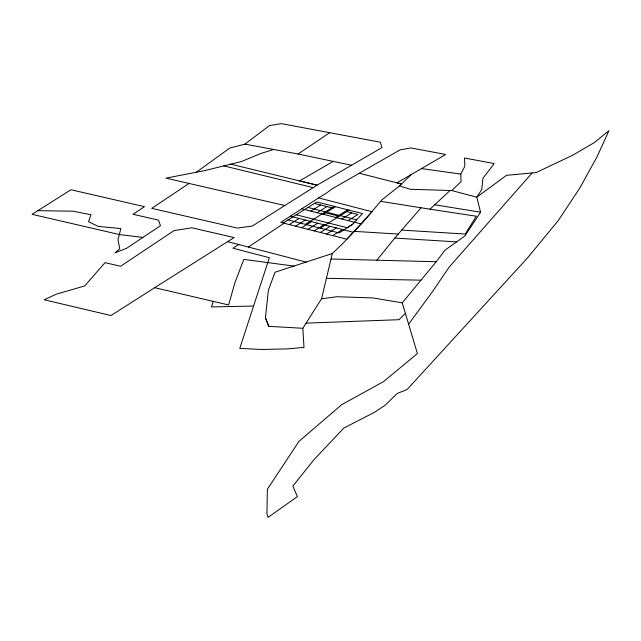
<?xml version="1.0" encoding="UTF-8"?>
<svg xmlns="http://www.w3.org/2000/svg" width="641" height="641" viewBox="0 0 641 641"><rect width="100%" height="100%" fill="white"/><g stroke="black" fill="none" stroke-linecap="round" stroke-linejoin="round"><path stroke-width="0.96" d="M332.326 253.532L321.55 298.778L302.832 328.28L268.787 326.341L265.446 317.824L268.371 290.213L275.053 272.225L332.326 253.532L343.464 242.819L362.285 222.956L381.748 200L399.519 185.898L411.354 174.472M213.269 301.382L211.442 306.943L253.572 306.037L269.372 257.714L232.867 248.203L238.805 244.55M253.572 306.037L239.766 348.392L261.199 349.465L287.585 348.896L303.994 347.374L302.832 328.28M451.745 190.553L461.047 181.675L460.783 174.096L464.813 166.348L464.533 158.015L494.195 163.583L482.977 178.222L481.736 189.568L476.776 197.18L480.566 212.195L464.813 236.048L445.15 250.038L436.2 261.744L402.228 302.856L417.403 353.56L383.558 381.579L341.717 404.679L298.978 441.345L267.369 489.251L266.928 513.601L268.13 517.359L297.384 496.583L292.857 486.086L313.786 459.901L343.752 428.1L374.328 412.371L384.88 405.449L397.22 393.47L407.131 389.496L527.647 257.746L558.167 220.704L579.552 188.454L596.923 157.037L608.95 130.692L594.391 142.542L572.782 155.162L536.068 172.597L506.55 175.322L476.776 197.18L451.745 190.553L410.312 189.271L399.519 185.898M408.774 323.961L432.811 291.214L449.157 267.129L532.126 172.958M376.884 260.198L394.776 238.067L421.073 207.772M405.465 313.305L398.942 319.699L306.102 323.136M381.058 201.41L429.983 209.19L450.03 190.505M196.402 172.173L229.742 148.095L244.942 144.129L269.46 125.588L281.431 123.641L380.241 142.19L381.988 147.606L317.055 185.169L252.322 226.041L237.45 228.092L151.717 208.349L189.063 183.446M248.347 247.041L284.091 223.236M244.942 144.129L298.049 154.008L329.706 132.703M37.507 210.681L73.098 211.185L90.974 214.751L88.522 221.642L98.209 226.417L120.877 228.573L117.96 239.838L119.787 248.74L115.011 252.875L126.758 248.195L160.466 225.712L158.543 220.135L133.056 214.27L144.449 206.674L70.983 189.752L32.05 214.326L119.33 234.542L142.919 237.418M318.617 197.909L280.774 222.395L346.869 239.229L372.06 211.738L318.617 197.909L326.173 193.334L332.07 188.871L399.944 149.922L410.905 147.943L445.671 154.473L396.971 182.861L401.482 184.007L359.297 173.27M154.689 287.689L110.989 315.54L44.141 299.764L56.528 294.083L84.636 285.974L105.044 262.674L120.588 266.255L174.015 230.624L191.803 227.803L234.109 237.547L154.689 287.689L228.637 304.972L234.846 282.945L243.82 259.397L294.083 266.119M283.154 222.996L316.822 201.947L362.453 213.573L352.334 224.614L339.025 232.931L288.025 219.935M289.347 224.582L299.139 218.461M310.885 211.121L320.676 205.008M295.541 226.161L305.332 220.039M317.087 212.7L326.87 206.586M305.396 224.366L334.193 206.37M301.743 227.739L311.534 221.618M323.28 214.278L335.435 206.69M307.936 229.318L317.728 223.196M314.138 230.896L323.929 224.775M335.676 217.435L347.823 209.847M320.268 228.148L349.065 210.16M320.332 232.475L330.123 226.353M341.869 219.014L351.661 212.9M326.533 234.053L336.325 227.932M348.071 220.592L357.862 214.479L345.467 211.322M332.727 235.632L342.518 229.51M352.87 224.03L346.997 227.699L296.278 214.783M333.208 161.388L299.563 180.914L317.055 185.169L230.744 164.176M273.683 149.473L260.775 153.503L241.521 161.508L204.663 170.626L165.971 178.126L284.844 205.505M321.55 298.778L337.222 296.735L372.91 297.937L402.228 302.856M326.341 278.322L420.969 280.173M331.004 259.004L436.2 261.744M354.321 231.369L398.245 234.069M394.776 238.067L456.616 241.881M401.699 230.087L465.262 234.053L476.343 216.217L429.983 209.19M421.457 168.583L460.783 174.096M434.718 204.775L480.566 212.195M298.049 154.008L351.524 165.226M223.805 165.891L313.169 187.621M314.483 203.429L333.072 208.165M308.025 207.444L356.708 219.839M325.644 212.804L338.039 215.961M301.775 208.806L360.939 223.877M290.317 216.217L353.263 232.25M227.627 241.633L306.286 262.145M265.446 317.824L268.787 326.341"/></g></svg>
